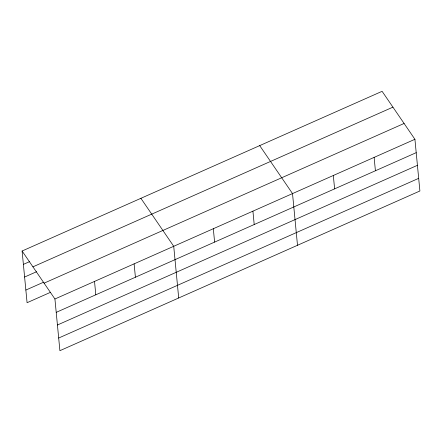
<?xml version="1.0" encoding="UTF-8"?>
<svg xmlns="http://www.w3.org/2000/svg" width="442" height="442" viewBox="0 0 442 442"><rect width="100%" height="100%" fill="white"/><g stroke="black" fill="none" stroke-linecap="round" stroke-linejoin="round"><path stroke-width="0.66" d="M22.1 251.012L382.098 91.317L414.922 139.291L419.9 190.988L59.902 350.683L54.924 298.991L22.1 251.012L27.078 302.709L50.333 292.389M23.387 264.388L29.675 261.598M32.929 266.846L392.932 107.146M24.603 277.035L36.548 271.736M25.863 290.062L43.46 282.256M44.09 283.156L404.093 123.462M54.924 298.991L414.922 139.291M56.211 312.361L416.209 152.667M57.427 325.008L417.43 165.314M58.681 338.036L418.684 178.341M259.703 145.611L292.521 193.59L297.499 245.282M140.899 198.314L173.723 246.288L178.701 297.985M374.12 157.391L375.413 170.767M333.323 175.491L334.611 188.861M252.923 211.154L254.211 224.53M213.32 228.724L214.608 242.094M134.119 263.857L135.412 277.228M94.522 281.421L95.809 294.797"/></g></svg>
